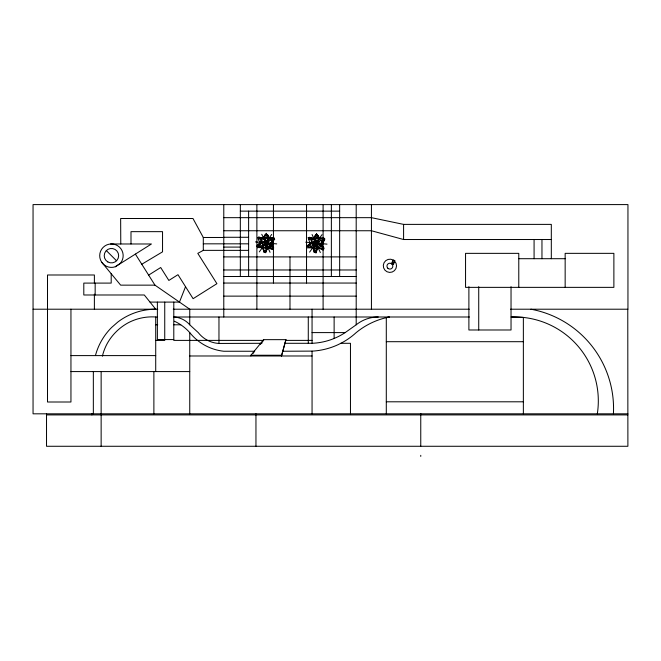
<?xml version="1.0" encoding="UTF-8"?>
<svg xmlns="http://www.w3.org/2000/svg" width="661" height="661" viewBox="0 0 661 661"><rect width="100%" height="100%" fill="white"/><g stroke="black" fill="none" stroke-linecap="round" stroke-linejoin="round"><path stroke-width="0.99" d="M266.028 245.115C269.25 245.718 269.333 241.761 266.904 242.736M318.437 242.868C321.163 244.578 312.554 248.891 315.115 244.273L316.379 244.19M260.674 242.835L260.417 242.248M265.54 252.51C267.325 245.834 265.02 250.213 263.846 247.156L262.772 245.314M265.805 248.015L265.937 245.809M265.995 244.917L266.044 244.025M315.834 252.75L316.231 246.049M317.346 244.892C318.453 245.239 315.115 245.958 316.338 244.264M268.953 239.034L266.755 234.597M312.884 238.968L316.396 234.085L317.057 234.498L318.098 237.853M265.995 244.983L266.086 243.694L266.961 242.777C270.696 243.033 267.614 239.29 266.821 240.422M316.288 245.223L316.379 243.934L317.255 243.017M266.3 242.157L265.573 243.207C262.731 245.041 263.722 239.604 266.201 240.877M314.256 241.909L316.445 240.984L316.594 242.397L315.867 243.446L314.38 244L314.339 241.554M317.767 241.959L316.47 240.53L314.314 241.637M259.831 244.206L260.756 242.827M310.125 244.446L310.174 243.859M265.532 240.835L266.325 233.267M315.826 241.075L316.619 233.507M318.792 247.511L315 251.899L314.206 251.436L312.67 247.032M322.32 242.57L323.873 240.86L323.518 240.331M261.748 243.554L260.806 240.811L261.235 239.323L264.929 239.15M267.73 247.47L267.424 248.396M313.678 247.9L309.067 247.834L308.026 246.917L311.447 242.256M264.226 236.919L264.731 236.382M267.804 247.594L267.341 248.189M315.644 251.453L314.115 252.576L313.678 249.164L312.851 247.619M314.314 238.481L314.256 237.613M263.929 237.638L264.045 237.035M314.33 237.274L313.975 238.109M285.949 339.655L281.479 355.982L285.949 339.655L263.623 339.655L250.907 355.246L250.907 355.982M268.465 247.536L267.292 247.982M313.744 238.439L314.314 237.745M318.164 235.671C316.132 235.043 318.288 234.738 318.676 236.63L319.42 238.596M318.354 236.597L318.561 237.778M272.745 241.298L272.919 240.753M392.477 262.458L393.229 260.062L394.749 260.541L393.493 264.54L391.362 263.59L393.229 260.062A6.627 6.627 0 0 0 383.314 265.226A6.627 6.627 0 0 0 392.188 272.026A6.627 6.627 0 0 0 394.6 261.12M263.524 239.613L265.243 237.58L266.755 237.258L268.92 240.992M263.293 248.586L263.119 247.421L264.772 247.528M268.267 237.539L267.936 236.77M316.735 241.794C317.305 237.34 321.263 244.967 317.197 242.975M315.214 244.413L314.702 245.958L312.793 244.512M318.172 246.421L316.437 248.437L314.925 248.743L313.066 245.553M310.34 243.207L307.191 246.784L309.009 247.33M266.573 249.503L266.11 249.957M271.365 242.091L274.332 238.753L274.356 237.968L267.936 238.059M321.659 242.331L324.262 238.96M260.988 242.496L257.897 246.231L257.98 247.148L258.715 247.09M308.67 245.528L308.951 245.057M260.624 242.273L257.104 245.347L257.914 246.198M185.543 286.692L179.47 302.094L150.014 302.094M269.366 245.041L272.002 241.083L271.935 240.059L266.647 238.249M266.978 248.792L266.771 249.404M260.748 242.075L256.898 246.545L258.781 247.594L263.384 247.66M315.082 236.365L316.313 234.25L317.338 236.076M264.813 235.713L265.458 234.349L266.532 233.87L267.804 237.613M317.586 248.222L318.015 248.577L316.974 249.106M262.64 247.586L263.954 250.502M391.362 263.59L392.882 264.07L394.749 260.541M309.133 245.074L310.356 243.331M263.904 237.712L264.136 237.225M260.492 242.339L258.6 245.553M314.578 236.845L315.024 236.621M266.738 234.771L266.548 234.085L265.226 234.515L262.814 238.431M312.05 242.347L310.125 245.702L310.306 246.71L315.057 247.768M271.349 243.57L273.456 241.166L273.406 240.133M321.634 243.81L323.94 241.001L323.055 239.943M265.309 251.453L263.822 252.337L263.037 247.611M259.335 251.891L271.696 234.44M309.621 252.13L321.99 234.68M315.264 243.397L316.14 242.207M310.092 238.216L313.892 238.307M271.109 243.058L273.58 240.621L272.762 239.703M321.403 243.298L321.915 242.653M252.808 353.643L254.08 352.09M260.442 344.29L262.987 341.175M261.938 241.604L259.74 245.925L261.384 246.999M264.97 235.729L266.086 234.176L266.631 234.399M273.406 240.571L274.712 239.431L273.175 238.629M268.259 247.553L264.714 251.659L263.913 251.197L262.384 246.793M267.052 234.986L268.102 235.324L269.126 238.357M319.8 244.934L322.295 241.323L322.229 240.298L316.941 238.489M310.678 243.141L307.39 245.586L308.208 246.437M322.064 238.307L322.378 238.026C325.138 237.621 325.443 239.489 323.7 240.811L322.568 241.695M267.333 244.867C266.846 247.082 262.508 245.892 264.821 244.033L266.086 243.95M317.553 248.825L316.85 249.684M284.577 343.299L312.058 343.299A64.414 64.414 0 0 0 332.119 339.258L334.846 338.168A64.414 64.414 0 0 0 345.166 332.599L356.196 324.799A35.132 35.132 0 0 1 378.274 316.999M267.523 241.926L266.457 242.653L265.193 242.546M317.817 242.166L316.751 242.893L315.487 242.785M115.311 266.755L120.335 263.326A11.733 11.733 0 0 0 115.576 244.702A11.733 11.733 0 0 0 99.704 255.543A11.733 11.733 0 0 0 115.311 266.755L151.443 243.983L110.552 243.983M148.642 275.116L160.697 267.515L168.852 280.446L177.974 274.695L193.103 298.689L216.915 283.676L197.796 253.353L203.299 250.362L248.61 250.362M141.785 264.243L162.54 251.849L162.54 231.656L130.994 231.656L130.994 243.983M270.175 247.842L267.812 247.933L267.308 248.561M320.469 248.082L319.594 248.172M257.46 247.842L260.409 246.231M261.202 245.793L263.351 244.62M264.136 244.19L264.921 243.769M307.753 248.082L310.984 246.313M311.496 246.032L313.645 244.859M314.429 244.43L315.206 244.008M270.299 243.636L273.604 238.902L272.539 238.01L268.581 238.051M320.593 243.876L323.898 239.142L321.453 238.018L318.23 238.299M318.875 238.29L321.75 238.249M266.59 242.066L267.482 241.719M268.226 241.356L270.465 240.373M271.299 240.009L274.373 238.662M316.883 242.306L317.693 241.951M318.519 241.595L320.759 240.612M321.585 240.249L324.667 238.902M263.433 242.281C260.955 243.529 264.681 247.52 264.929 244.173L264.524 242.967M313.719 242.521L312.851 244.702M313.554 239.935L315.223 239.389M270.456 243.141L271.266 242.992L271.679 243.975C272.596 245.52 273.77 250.131 270.638 248.577L268.845 247.503M320.75 243.38L321.75 243.422L322.444 247.528M268.143 246.09L265.747 248.247M266.028 247.578L270.175 246.396L270.242 244.843L268.151 241.761M316.313 247.817L320.469 246.636L320.527 245.082L318.519 242.38M263.119 238.274L258.335 237.15L258.748 238.679M263.921 238.183L260.079 238.001C257.476 239.067 258.005 236.151 260.211 237.439L263.607 238.067M314.215 238.423L310.753 238.489L308.373 237.737L309.084 237.398L310.786 238.307M260.12 237.811L261.657 238.423M271.15 243.752L272.059 244.049L272.258 245.9L273.646 247.66L273.489 248.833L272.778 248.544M321.444 243.992L322.345 244.289L322.551 246.14L323.94 247.9L323.774 249.073L323.072 248.784M240.331 211.132L339.647 211.132M223.782 217.667L371.432 217.667L403.59 224.385L551.315 224.385L551.315 258.699M223.782 230.747L371.432 230.747L403.59 239.522L551.315 239.522M223.782 237.282L248.61 237.282M120.773 243.983L120.649 218.502L192.979 218.502L203.299 237.481L223.782 237.481M310.042 238.266L311.182 237.919L313.132 238.547M203.299 243.826L248.61 243.826M223.782 247.09L240.331 247.09M223.782 256.898L356.196 256.898M518.778 258.699L565.155 258.699M223.782 269.977L356.196 269.977M223.782 276.513L356.196 276.513M223.782 283.048L356.196 283.048M261.905 343.299L218.965 343.447A28.159 28.159 0 0 1 209.611 341.299L207.43 340.275A28.159 28.159 0 0 1 198.259 332.599L189.748 324.799L189.748 309.208L154.963 285.147L120.657 285.147L101.744 262.293M223.782 296.128L356.196 296.128M33.05 309.208L157.781 309.208M173.248 309.208L469.302 309.208M510.507 309.208L627.95 309.208L627.95 204.596L33.05 204.596L33.05 413.819L627.892 413.819M173.736 316.999L469.484 316.999M155.715 324.799L157.723 324.799M173.744 324.799L180.759 324.799M312.058 332.599L345.166 332.599M157.376 339.572L173.793 339.572M155.715 340.39L164.738 340.39L164.738 302.094M285.949 340.39L312.058 340.39M386.297 341.696L523.363 341.696M340.836 343.299L350.462 343.299L350.462 413.819M254.692 351.247L223.782 351.247A50.525 50.525 0 0 1 199.308 341.754L196.697 339.704A50.525 50.525 0 0 1 189.748 332.599A46.377 46.377 0 0 0 182.651 326.104L180.007 324.278A46.377 46.377 0 0 0 174.372 321.213M282.52 351.247L312.661 351.107A70.892 70.892 0 0 0 338.027 344.703L341.944 342.737A70.892 70.892 0 0 0 356.196 332.599A74.759 74.759 0 0 1 389.304 316.999L386.297 317.652L386.297 413.819M250.907 355.246L281.479 355.246M70.95 355.601L155.715 355.601M189.748 355.982L312.058 355.982M70.95 371.581L189.748 371.581M386.297 401.797L523.363 401.797M46.526 414.91L627.892 414.91M271.274 248.685L267.598 247.478M322.221 246.388L322.882 248.875L321.263 248.825M317.189 247.867L321.874 248.957M266.904 247.627L273.142 249.561L272.853 247.264L271.2 243.934M305.713 242.166L327.005 244.14M255.419 241.926L276.711 243.901M260.137 246.958L263.185 247.487M321.213 248.635L319.263 248.073M314.339 251.04L313.545 249.957L313.331 247.85M264.045 250.8L262.557 247.379M266.647 235.126L267.688 234.944L268.06 236.357M270.465 247.958L268.292 247.487M322.023 245.776L321.577 245.421M312.727 238.381L310.505 237.679C308.117 236.142 308.216 239.315 309.191 240.786L310.711 243.496M263.095 238.398L261.145 237.621L259.988 237.696L259.74 238.29M319.709 248.115L322.684 249.941L323.436 249.8L322.238 244.983M267.441 241.637L265.871 240.265L263.962 241.67M260.566 243.595L258.17 239.241L258.22 238.224L258.732 239.241M271.944 246.165L272.266 247.52M307.96 237.828L314.14 242.265M257.666 237.588L263.846 242.025M392.882 264.07L393.493 264.54M317.14 243.504L317.834 244.058M318.536 244.611L319.767 245.578M320.271 245.975L323.816 248.759M266.846 243.265L267.54 243.818M268.25 244.372L269.473 245.338M269.985 245.735L273.522 248.519M106.33 250.577L116.534 260.781M312.405 244.157L311.199 240.075L311.984 239.414L314.529 239.447L315.71 237.745L317.396 237.828L319.213 241.232M319.246 239.274L317.536 235.82C317.404 233.796 315.396 234.134 315.107 235.952L315.19 236.374M314.793 251.527L316.016 252.973L317.677 248.247M135.389 254.097L154.963 285.147M271.464 244.958L271.341 244.24M314.297 251.023L313.925 249.61M264.003 250.783L263.632 249.371M309.042 238.918L308.53 238.257L309.026 239.48M312.058 234.523L320.337 252.543M261.764 234.283L270.052 252.312M267.209 248.833L265.722 252.733L264.995 252.419L264.441 250.792M312.917 247.685L314.248 250.742M627.776 309.208L627.892 446.274L46.526 446.274L46.526 413.819M565.155 287.361L565.155 253.345L613.879 253.345L613.879 287.361L465.551 287.361L465.551 253.353L518.778 253.353L518.778 287.361M541.962 239.522L541.962 258.699M534.08 239.522L534.08 258.699M523.363 413.819L523.363 317.42L511.036 316.999A83.988 83.988 0 0 1 597.321 413.819M511.036 286.7L511.036 329.988L468.889 329.988L468.889 286.7M478.729 286.7L478.729 329.988M420.76 413.48L420.76 446.274M420.76 455.33L420.76 456.404M403.59 224.385L403.59 239.522M371.432 204.596L371.432 309.208M356.196 204.596L356.196 324.799M339.647 204.596L339.647 276.513M334.127 316.999L334.127 338.449M331.368 204.596L331.368 276.513M323.097 204.596L323.097 238.795M323.097 240.802L323.097 309.208M312.058 309.208L312.058 343.299M312.058 351.131L312.058 413.819M308.282 316.999L308.282 343.299M306.539 204.596L306.539 283.048M289.989 256.898L289.989 309.208M273.439 204.596L273.439 283.048M263.623 339.655L263.623 340.39L173.793 340.39L173.793 302.094M256.881 204.596L256.881 309.208M255.956 413.819L255.956 446.274M248.61 211.132L248.61 276.513M240.331 204.596L240.331 276.513M223.782 204.596L223.782 316.999M218.965 316.999L218.965 343.447M203.299 237.481L203.299 250.362M189.748 332.599L189.748 413.819M157.376 302.094L157.376 340.39M157.318 317.049A46.377 46.377 0 0 0 155.715 316.999L155.715 371.581M153.881 371.581L153.881 413.819M111.197 273.72L111.197 283.098L83.798 283.098L83.798 294.988L144.305 294.988L155.715 309.208A62.374 62.374 0 0 0 117.749 322.097L111.61 327.476A62.374 62.374 0 0 0 95.465 355.436M101.141 371.581L101.141 446.274M95.159 283.098L95.159 294.988M94.383 283.04L94.383 274.993L47.509 274.993L47.509 402.004L70.95 402.004L70.95 309.208M94.383 294.112L94.383 309.208M93.341 371.581L93.341 413.819M91.896 413.48L91.896 414.91M102.381 356.196A51.071 51.071 0 0 1 107.256 343.464C112.015 334.962 119.104 327.881 127.606 323.122A51.071 51.071 0 0 1 155.715 316.999M174.339 317.057A22.466 22.466 0 0 1 179.081 317.916L180.602 318.428A22.466 22.466 0 0 1 189.748 324.799M530.89 309.208A100.976 100.976 0 0 1 613.416 413.819M107.826 261.93A7.221 7.221 0 0 0 118.65 255.683A7.221 7.221 0 0 0 107.826 249.428A7.221 7.221 0 0 0 107.826 261.93M387.809 268.226A2.941 2.941 0 0 0 392.733 266.904A2.941 2.941 0 0 0 389.131 263.301A2.941 2.941 0 0 0 387.809 268.226"/></g></svg>
